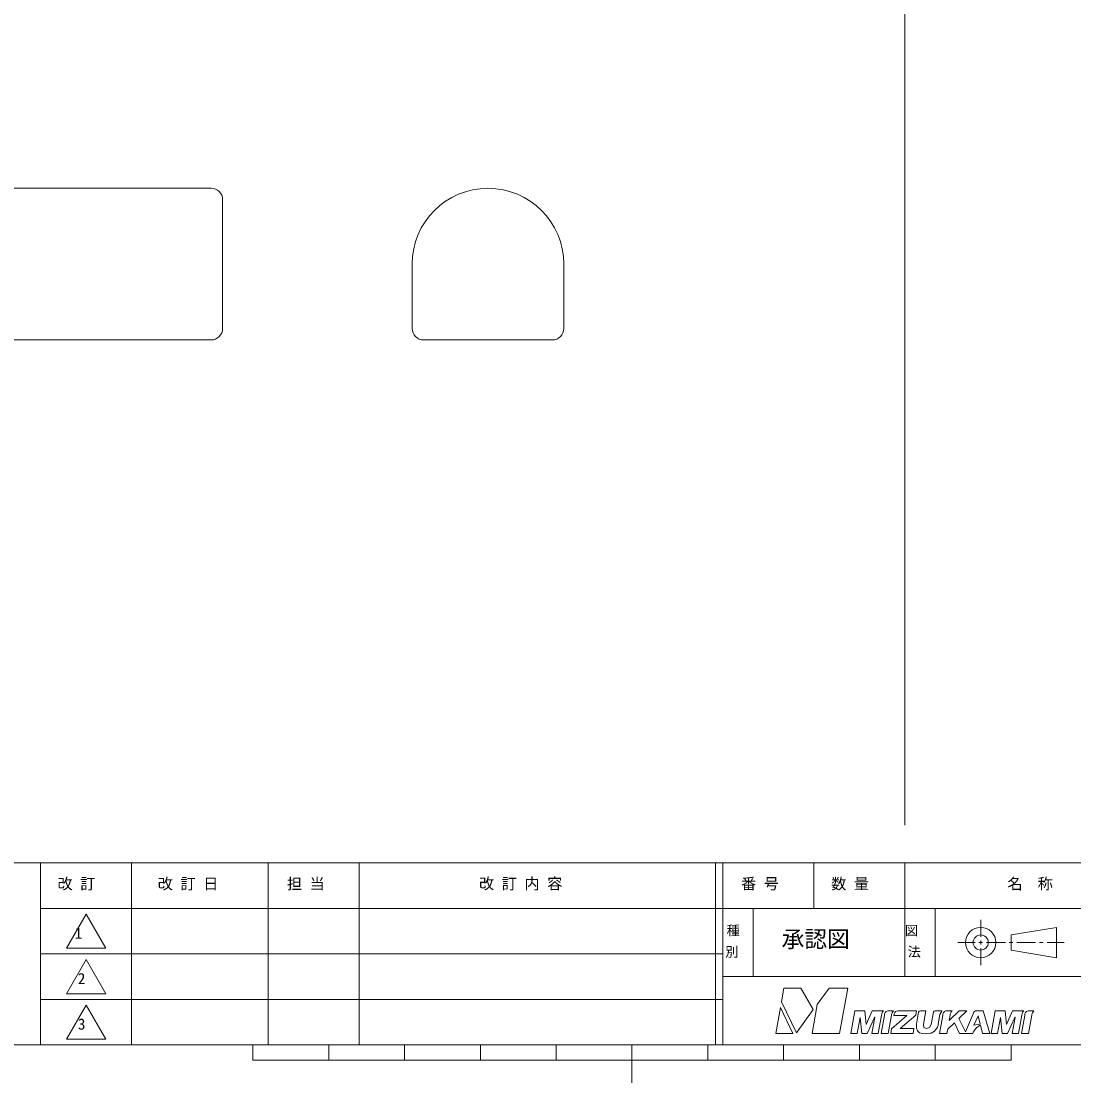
# Model space of a CAD drawing. Units: millimetres on the paper. Extents: x -203 to 203, y -143 to 143.
# Drawn here: x -80.6 to 58.3, y -143 to -3 of the extents above; entities that cross this region are included whole.
import ezdxf
from ezdxf.enums import TextEntityAlignment as Align

# ---------------------------------------------------------------- set-up
doc = ezdxf.new("R2010")
doc.units = ezdxf.units.MM
for name, color, linetype, lineweight in [('0-1_DIMENSION_LINES$03_LINES', 7, 'Continuous', 18), ('0-4_図面_FORMAT$03_TEXT', 7, 'Continuous', 18), ('0-5_図面_FORMAT$02_LOGO$01_MZ_LO', 7, 'Continuous', 18), ('0-6_図面_FORMAT$01_WAKU$OUT_LINE', 6, 'Continuous', 18), ('0-8_図面_FORMAT$01_WAKU$SUB_LINE', 7, 'Continuous', 18)]:
    doc.layers.add(name, color=color, linetype=linetype, lineweight=lineweight)
doc.styles.add('ＭＳ ゴシック', font='')
doc.styles.get('ＭＳ ゴシック').set_extended_font_data('MS Gothic')

# ---------------------------------------------------------------- blocks, each defined once
blk = doc.blocks.new('_X15')
at = {"layer": '0-4_図面_FORMAT$03_TEXT', "style": 'ＭＳ ゴシック'}
for s, p in [('図', (1475.984, 326.059)), ('法', (1476.359, 323.248))]:
    blk.add_text(s, height=1.283, dxfattribs=at).set_placement(p, align=Align.BOTTOM_LEFT)
blk = doc.blocks.new('_X16')
at = {"layer": '0-4_図面_FORMAT$03_TEXT', "style": 'ＭＳ ゴシック'}
for s, p in [('種', (1452.474, 326.059)), ('別', (1452.303, 323.248))]:
    blk.add_text(s, height=1.283, dxfattribs=at).set_placement(p, align=Align.BOTTOM_LEFT)

msp = doc.modelspace()

# ---------------------------------------------------------------- linework, layer by layer
at = {"layer": '0-1_DIMENSION_LINES$03_LINES'}
for p, q in [((36, 133), (36, -109)), ((-55.5, -25), (-142.5, -25)), ((-54, -43.5), (-54, -26.5)), ((-29, -35), (-29, -43.5)), ((-9, -43.5), (-9, -35)), ((-142.5, -45), (-55.5, -45)), ((-27.5, -45), (-10.5, -45))]:
    msp.add_line(p, q, dxfattribs=at)
for centre, radius, start, end in [((-55.5, -26.5), 1.5, 0, 90), ((-19, -35), 10, 0, 179.99999), ((-55.5, -43.5), 1.5, 270, 0), ((-27.5, -43.5), 1.5, 180, 270), ((-10.5, -43.5), 1.5, 270, 0)]:
    msp.add_arc(centre, radius, start, end, dxfattribs=at)
at = {"layer": '0-4_図面_FORMAT$03_TEXT'}
for p, q in [((46, -123.75), (46, -121.5)), ((45.25, -124.5), (43, -124.5)), ((46.25, -124.5), (45.75, -124.5)), ((46, -124.75), (46, -124.25)), ((49.25, -124.5), (46.75, -124.5)), ((50.25, -124.5), (49.75, -124.5)), ((53.25, -124.5), (50.75, -124.5)), ((54.25, -124.5), (53.75, -124.5)), ((57, -124.5), (54.75, -124.5)), ((46, -127.5), (46, -125.25))]:
    msp.add_line(p, q, dxfattribs=at)
for points in [[(-72, -120.75), (-74.598, -125.25), (-69.402, -125.25)], [(56, -122.5), (50, -123.5), (50, -125.5), (56, -126.5)], [(-72, -126.75), (-74.598, -131.25), (-69.402, -131.25)], [(-72, -132.75), (-74.598, -137.25), (-69.402, -137.25)]]:
    msp.add_lwpolyline(points, close=True, dxfattribs=at)
for radius in [2, 1]:
    msp.add_circle((46, -124.5), radius, dxfattribs=at)
at = {"layer": '0-5_図面_FORMAT$02_LOGO$01_MZ_LO'}
for p, q in [((20.052, -130.5), (19.733, -132.307)), ((22.281, -130.5), (20.052, -130.5)), ((23.918, -133.353), (22.281, -130.5)), ((26.007, -130.5), (24.423, -132.664)), ((28.452, -130.5), (26.007, -130.5)), ((27.394, -136.5), (28.452, -130.5)), ((19.733, -132.307), (21.68, -136.412)), ((24.423, -132.664), (23.747, -136.5)), ((19.598, -133.076), (18.994, -136.5)), ((21.221, -136.5), (19.598, -133.076)), ((21.68, -136.412), (23.918, -133.353)), ((29.38, -133.5), (28.851, -136.5)), ((30.713, -133.5), (29.38, -133.5)), ((29.708, -136.5), (30.085, -134.372)), ((30.085, -134.372), (30.121, -134.372)), ((30.121, -134.372), (30.313, -136.5)), ((30.881, -135.325), (30.713, -133.5)), ((31.697, -133.5), (30.881, -135.325)), ((31.031, -136.5), (31.977, -134.372)), ((32.019, -134.372), (31.642, -136.5)), ((33.156, -133.5), (31.697, -133.5)), ((32.493, -136.5), (32.919, -134.081)), ((33.299, -134.137), (32.883, -136.5)), ((33.164, -133.522), (33.156, -133.5)), ((34.478, -133.5), (33.731, -133.5)), ((33.799, -136.5), (34.222, -134.095)), ((36.248, -134.138), (34.235, -135.872)), ((34.491, -133.528), (34.478, -133.5)), ((34.592, -133.9), (34.52, -134.136)), ((34.52, -134.136), (36.248, -134.138)), ((37.537, -133.5), (35.065, -133.5)), ((35.358, -135.851), (37.431, -134.099)), ((37.431, -134.099), (37.537, -133.5)), ((37.806, -133.692), (37.524, -135.289)), ((38.764, -133.5), (38.048, -133.5)), ((38.441, -135.331), (38.764, -133.5)), ((39.755, -133.696), (39.466, -135.331)), ((40.714, -133.507), (40.002, -133.5)), ((40.399, -135.289), (40.626, -134.001)), ((40.987, -134.137), (40.572, -136.5)), ((40.626, -134.001), (40.864, -133.542)), ((40.849, -133.5), (40.714, -133.507)), ((40.864, -133.542), (40.849, -133.5)), ((42.209, -133.5), (41.412, -133.5)), ((43.143, -133.5), (41.836, -134.805)), ((41.836, -134.805), (41.959, -134.095)), ((42.222, -133.528), (42.209, -133.5)), ((43.107, -134.53), (44.192, -133.5)), ((44.192, -133.5), (43.143, -133.5)), ((45.049, -133.832), (43.995, -136.289)), ((45.11, -135.417), (45.68, -134.166)), ((46.337, -133.5), (45.468, -133.5)), ((45.68, -134.166), (45.934, -135.28)), ((47.188, -136.5), (46.337, -133.5)), ((47.89, -133.5), (47.361, -136.5)), ((49.223, -133.5), (47.89, -133.5)), ((48.218, -136.5), (48.595, -134.372)), ((48.595, -134.372), (48.631, -134.372)), ((48.631, -134.372), (48.823, -136.5)), ((49.391, -135.325), (49.223, -133.5)), ((50.207, -133.5), (49.391, -135.325)), ((49.541, -136.5), (50.487, -134.372)), ((50.529, -134.372), (50.152, -136.5)), ((51.666, -133.5), (50.207, -133.5)), ((51.003, -136.5), (51.429, -134.081)), ((51.809, -134.137), (51.393, -136.5)), ((51.674, -133.522), (51.666, -133.5)), ((52.988, -133.5), (52.241, -133.5)), ((52.309, -136.5), (52.732, -134.095)), ((53.001, -133.528), (52.988, -133.5)), ((37.524, -135.289), (37.521, -135.794)), ((37.521, -135.794), (37.657, -136.139)), ((38.51, -135.713), (38.441, -135.331)), ((38.863, -135.851), (38.51, -135.713)), ((39.262, -135.715), (38.863, -135.851)), ((39.466, -135.331), (39.262, -135.715)), ((39.895, -136.201), (40.227, -135.789)), ((40.233, -135.778), (40.29, -135.668)), ((41.644, -135.919), (42.528, -135.079)), ((42.528, -135.079), (43.184, -136.5)), ((43.995, -136.289), (43.107, -134.53)), ((45.934, -135.28), (45.11, -135.417)), ((45.965, -135.404), (46.245, -136.5)), ((18.994, -136.5), (21.221, -136.5)), ((23.747, -136.5), (27.394, -136.5)), ((28.851, -136.5), (29.708, -136.5)), ((30.313, -136.5), (31.031, -136.5)), ((31.642, -136.5), (32.493, -136.5)), ((32.883, -136.5), (33.799, -136.5)), ((34.235, -135.872), (34.125, -136.5)), ((34.125, -136.5), (37.07, -136.5)), ((37.184, -135.854), (35.358, -135.851)), ((37.07, -136.5), (37.184, -135.854)), ((37.657, -136.139), (37.93, -136.397)), ((37.93, -136.397), (38.341, -136.518)), ((38.341, -136.518), (38.813, -136.549)), ((38.813, -136.549), (39.48, -136.449)), ((39.48, -136.449), (39.895, -136.201)), ((40.572, -136.5), (41.537, -136.5)), ((41.537, -136.5), (41.538, -136.5)), ((41.538, -136.5), (41.544, -136.5)), ((41.544, -136.5), (41.644, -135.919)), ((43.184, -136.5), (44.946, -136.5)), ((46.245, -136.5), (47.188, -136.5)), ((47.361, -136.5), (48.218, -136.5)), ((48.823, -136.5), (49.541, -136.5)), ((50.152, -136.5), (51.003, -136.5)), ((51.393, -136.5), (52.309, -136.5))]:
    msp.add_line(p, q, dxfattribs=at)
msp.add_lwpolyline([(40.374, -135.424), (40.397, -135.301), (40.397, -135.301)], dxfattribs=at)
for centre, radius, start, end in [((31.998, -134.363), 0.0228, 337.38667, 202.61333), ((33.774, -134.123), 0.856, 135.436, 177.18162), ((33.898, -134.078), 0.602, 106.10853, 185.61083), ((35.205, -134.213), 0.99, 136.18472, 173.12017), ((35.074, -133.99), 0.49, 91.03463, 169.38909), ((38.043, -133.742), 0.242, 88.80192, 167.99496), ((39.997, -133.747), 0.247, 88.77298, 167.99431), ((41.581, -134.073), 0.597, 106.38228, 186.12371), ((42.933, -134.202), 0.98, 136.54508, 173.70767), ((45.459, -133.92), 0.42, 88.83548, 167.9571), ((50.508, -134.363), 0.0228, 337.38667, 202.61333), ((52.284, -134.123), 0.856, 135.436, 177.18162), ((52.408, -134.078), 0.602, 106.10853, 185.61083), ((53.715, -134.213), 0.99, 136.18472, 173.12017), ((38.92, -135.098), 1.479, 332.15939, 332.65034), ((39.51, -135.264), 0.878, 332.65034, 349.54143), ((38.551, -134.961), 1.876, 349.54143, 349.93236), ((46.839, -137.238), 2.032, 115.4544, 158.69079)]:
    msp.add_arc(centre, radius, start, end, dxfattribs=at)
at = {"layer": '0-6_図面_FORMAT$01_WAKU$OUT_LINE'}
for p, q in [((198, -114), (-198, -114)), ((-78, -114), (-78, -138)), ((11, -114), (11, -138)), ((12, -114), (12, -138)), ((198, -120), (-78, -120)), ((-50, -140), (-50, -138)), ((-40, -140), (-40, -138)), ((-30, -140), (-30, -138)), ((-20, -140), (-20, -138)), ((-10, -140), (-10, -138)), ((0, -138), (0, -143)), ((10, -140), (10, -138)), ((20, -140), (20, -138)), ((30, -140), (30, -138)), ((40, -140), (40, -138)), ((50, -140), (50, -138)), ((-50, -140), (50, -140))]:
    msp.add_line(p, q, dxfattribs=at)
msp.add_lwpolyline([(-198, -138), (198, -138), (198, 138), (-198, 138)], close=True, dxfattribs=at)
at = {"layer": '0-8_図面_FORMAT$01_WAKU$SUB_LINE'}
for p, q in [((-66, -114), (-66, -138)), ((-48, -114), (-48, -138)), ((-36, -114), (-36, -138)), ((24, -114), (24, -120)), ((36, -129), (36, -114)), ((16, -129), (16, -120)), ((40, -120), (40, -129)), ((12, -126), (-78, -126)), ((12, -129), (144, -129)), ((12, -132), (-78, -132))]:
    msp.add_line(p, q, dxfattribs=at)

# ---------------------------------------------------------------- block references
at = {"layer": '0-4_図面_FORMAT$03_TEXT'}
for name in ['_X16', '_X15']:
    msp.add_blockref(name, (-1440, -450), dxfattribs=at)

# ---------------------------------------------------------------- texts
at = {"layer": '0-4_図面_FORMAT$03_TEXT', "style": 'ＭＳ ゴシック'}
for s, height, p in [('改 訂', 1.466, (-75.778, -117.913)), ('改 訂 日', 1.466, (-62.555, -117.913)), ('担 当', 1.466, (-45.519, -117.913)), ('改 訂 内 容', 1.466, (-20.177, -117.897)), ('番 号', 1.466, (14.387, -117.913)), ('数 量', 1.466, (26.275, -117.913)), ('名\u3000称', 1.466, (49.518, -117.913)), ('1', 1.466, (-73.498, -124.43)), ('承認図', 2.199, (19.737, -125.802)), ('2', 1.466, (-73.098, -130.43)), ('3', 1.466, (-73.088, -136.43))]:
    msp.add_text(s, height=height, dxfattribs=at).set_placement(p, align=Align.BOTTOM_LEFT)

doc.saveas('drawing.dxf')
